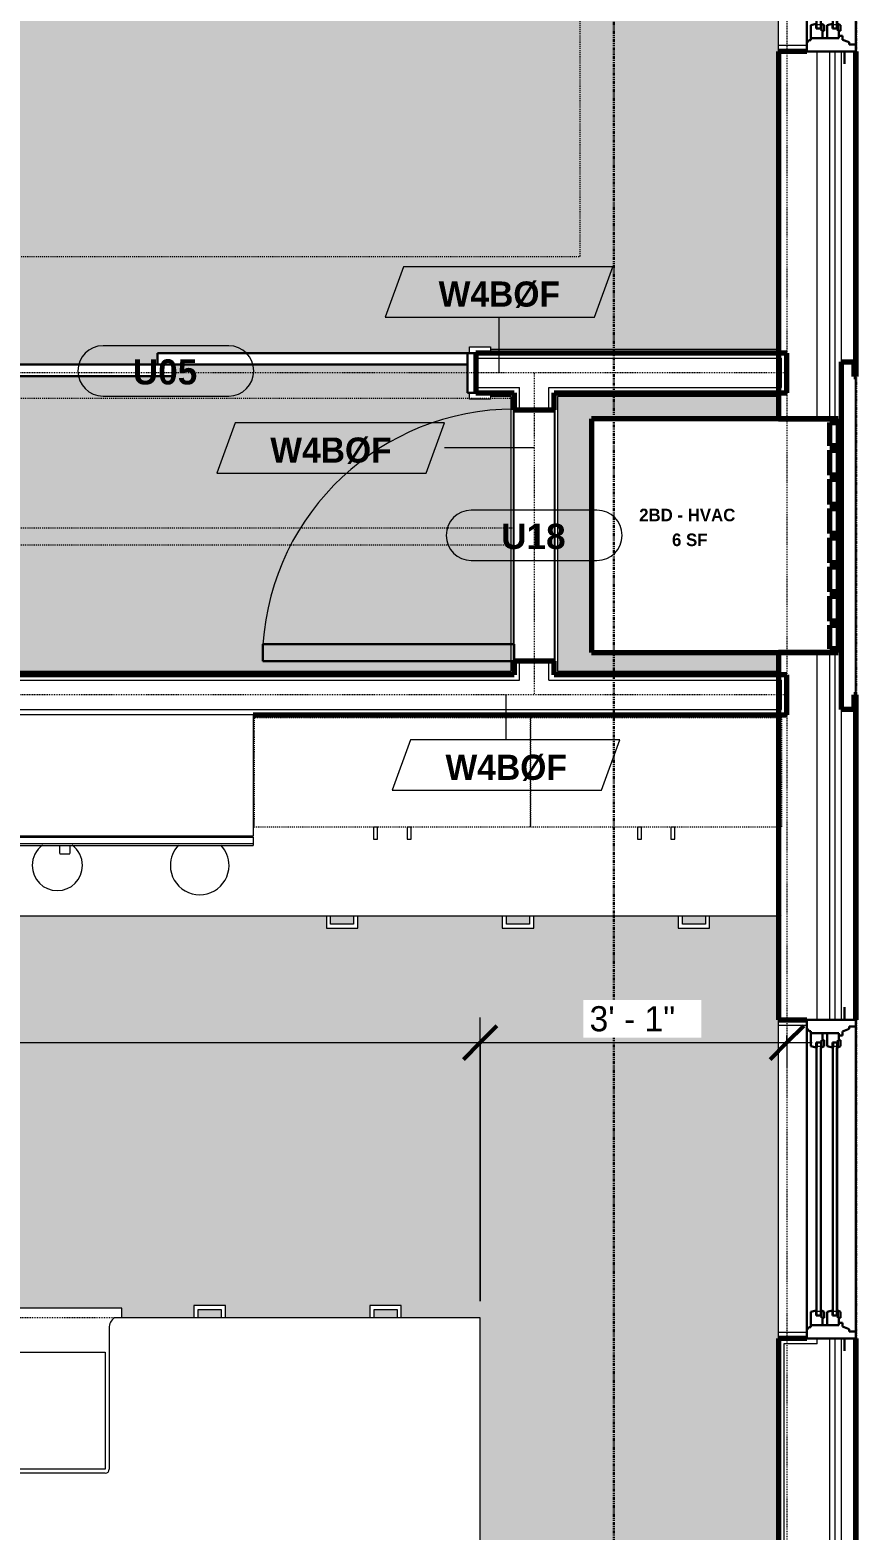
# Model space of a CAD drawing. Header units: inches. Extents: x -2533 to -979, y 116 to 10917.
# Drawn here: x -2166.5 to -2067.9, y 10143.5 to 10322.5 of the extents above; entities that cross this region are included whole.
import ezdxf

# ---------------------------------------------------------------- set-up
doc = ezdxf.new("R2010")
doc.units = ezdxf.units.IN
doc.header["$MEASUREMENT"] = 0
for name, pattern in [('Dash', [0.25, 0.125, -0.125]), ('Dash 3_32_', [0.1875, 0.09375, -0.09375]), ('Double Dash 3_8_', [1, 0.375, -0.125, 0.125, -0.125, 0.125, -0.125])]:
    doc.linetypes.add(name, pattern=pattern)
for name, color, linetype, lineweight in [('0-1', 7, 'Continuous', 5), ('0-2', 250, 'Continuous', 18), ('0-3', 50, 'Double Dash 3_8_', 30), ('A-ANNO-DIMS', 211, 'Continuous', 9), ('A-ANNO-DIMS-32', 211, 'Continuous', 9), ('A-AREA-IDEN', 2, 'Continuous', 9), ('A-DETL-1', 90, 'Dash 3_32_', 18), ('A-DOOR', 31, 'Continuous', 18), ('A-DOOR-3', 31, 'Continuous', 30), ('A-DOOR-4', 31, 'Continuous', 9), ('A-DOOR-FRAM-3', 31, 'Continuous', 30), ('A-DOOR-IDEN', 31, 'Continuous', 9), ('A-GENM-1', 10, 'Continuous', 70), ('A-GLAZ-1', 50, 'Continuous', 30), ('A-GLAZ-2', 7, 'Continuous', 9), ('A-GLAZ-3', 250, 'Continuous', 18), ('A-WALL', 113, 'Continuous', 18), ('A-WALL-1', 10, 'Continuous', 70), ('A-WALL-2', 250, 'Continuous', 18), ('A-WALL-3', 113, 'Continuous', 70), ('A-WALL-4', 113, 'Continuous', 9), ('A-WALL-IDEN', 211, 'Continuous', 9), ('C-PROP-LINE-1', 50, 'Double Dash 3_8_', 30), ('I-FURN', 30, 'Continuous', 9), ('I-FURN-HDLN', 30, 'Dash', 9), ('P-SANR-FIXT', 6, 'Continuous', 9), ('Q-CASE', 31, 'Continuous', 9), ('Q-CASE-1', 31, 'Dash', 9), ('Q-CASE-HDLN', 31, 'Dash', 9), ('Q-SPCQ', 91, 'Continuous', 9)]:
    doc.layers.add(name, color=color, linetype=linetype, lineweight=lineweight)
doc.layers.add('A-AREA-PATT-1', color=7, linetype='Continuous', lineweight=9, transparency=1)
doc.styles.add('Arial_B', font='arialbd.ttf', dxfattribs={"height": 3})
doc.styles.add('Century Gothic', font='ufonts.com_century-gothic.ttf', dxfattribs={"height": 3})
doc.styles.add('Century Gothic_B', font='GOTHICB.TTF', dxfattribs={"height": 3})
doc.styles.add('Century Gothic_B_1', font='GOTHICB.TTF', dxfattribs={"height": 1.5})
doc.dimstyles.new('OD_1__HACK', dxfattribs={"dimscale": 12, "dimtxt": 3.132505, "dimasz": 0.333333, "dimexe": 0.25, "dimexo": 0.166667, "dimgap": 0.041667, "dimtad": 1, "dimdec": 0, "dimzin": 3, "dimdsep": 46, "dimlunit": 4, "dimtxsty": 'Century Gothic', "dimblk1": 'OBLIQUE', "dimblk2": 'OBLIQUE', "dimsah": 1, "dimcen": 0.09, "dimdle": 0.25, "dimazin": 0, "dimtfac": 1, "dimtdec": 4, "dimtix": 1, "dimtmove": 0, "dimatfit": 3, "dimfxl": 1, "dimtvp": 1, "dimtfill": 1, "dimfrac": 2, "dimtolj": 1, "dimtzin": 0, "dimarcsym": 2})

# ---------------------------------------------------------------- blocks, each defined once
blk = doc.blocks.new('Perforated Panel at Magic-Pak - hvac panel - 3rd floor-2657949-2ND _ 3RD FLOOR - 2BD B - ADA TYPE B')
at = {"layer": 'A-GLAZ-3'}
for p, q in [((-19.01, 4.62), (19.01, 4.62)), ((-19.01, 4.56), (-19.01, 4.62)), ((19.01, 4.56), (-19.01, 4.56)), ((19.01, 4.62), (19.01, 4.56))]:
    blk.add_line(p, q, dxfattribs=at)
blk = doc.blocks.new('Window-Double_Hung-Andersen-400_Series-Tilt_Wash - DOUBLE HUNG - REVERSE COTTAGE - 2ND FLOOR-2888709-2ND _ 3RD FLOOR - 2BD B - ADA TYPE B')
at = {"layer": 'A-GLAZ-1'}
for p, q in [((-19.01, 1.25), (19.01, 1.25)), ((-19.01, -4.62), (-19.01, 1.25)), ((-17.67, 0.97), (-18, 1.25)), ((-17.67, 0.97), (-17.67, 0.75)), ((-17.67, 0.75), (-15.86, 0.75)), ((-17.42, -2.56), (-17.42, 0.75)), ((-16.29, -0.5), (-16.29, 0.12)), ((-15.7, 0.12), (-16.29, 0.12)), ((-15.86, 0.75), (-15.7, 0.12)), ((15.86, 0.75), (15.7, 0.12)), ((15.7, 0.12), (16.29, 0.12)), ((17.67, 0.75), (15.86, 0.75)), ((16.29, -0.5), (16.29, 0.12)), ((17.42, -2.56), (17.42, 0.75)), ((17.67, 0.97), (18, 1.25)), ((17.67, 0.97), (17.67, 0.75)), ((19.01, 1.25), (19.01, -4.62)), ((-17.42, -0.62), (-16.57, -0.62)), ((-17.42, -1.19), (-15.86, -1.19)), ((-16.57, -0.5), (-16.57, -0.84)), ((-15.7, -0.5), (-16.57, -0.5)), ((-15.86, -0.84), (-16.57, -0.84)), ((-15.86, -0.84), (-15.7, -0.5)), ((-15.86, -1.19), (-15.7, -1.81)), ((15.86, -0.84), (15.7, -0.5)), ((15.7, -0.5), (16.57, -0.5)), ((15.86, -1.19), (15.7, -1.81)), ((15.86, -0.84), (16.57, -0.84)), ((17.42, -1.19), (15.86, -1.19)), ((16.57, -0.5), (16.57, -0.84)), ((17.42, -0.62), (16.57, -0.62)), ((-19.01, -3.25), (-20.51, -3.25)), ((-17.92, -3.81), (-17.61, -3)), ((-17.61, -3), (-17.14, -3)), ((-17.42, -2.56), (-16.57, -2.56)), ((-17.14, -3), (-17.14, -2.56)), ((-16.57, -2.44), (-16.57, -2.78)), ((-15.7, -2.44), (-16.57, -2.44)), ((-15.86, -2.78), (-16.57, -2.78)), ((-16.29, -2.44), (-16.29, -1.81)), ((-15.7, -1.81), (-16.29, -1.81)), ((-15.86, -2.78), (-15.7, -2.44)), ((15.7, -1.81), (16.29, -1.81)), ((15.86, -2.78), (15.7, -2.44)), ((15.7, -2.44), (16.57, -2.44)), ((15.86, -2.78), (16.57, -2.78)), ((16.29, -2.44), (16.29, -1.81)), ((16.57, -2.44), (16.57, -2.78)), ((17.42, -2.56), (16.57, -2.56)), ((17.14, -3), (17.14, -2.56)), ((17.61, -3), (17.14, -3)), ((17.92, -3.81), (17.61, -3)), ((19.01, -3.25), (20.51, -3.25)), ((19.01, -4.62), (-19.01, -4.62)), ((-18.2, -3.81), (-17.92, -3.81)), ((-18.2, -4.62), (-18.2, -3.81)), ((18.2, -3.81), (17.92, -3.81)), ((18.2, -4.62), (18.2, -3.81))]:
    blk.add_line(p, q, dxfattribs=at)
at = {"layer": 'A-GLAZ-2'}
for p, q in [((-18.95, 4.62), (18.95, 4.62)), ((-18.95, 1.25), (-18.95, 4.62)), ((-18.32, 1.25), (-18.32, 4.62)), ((18.32, 1.25), (18.32, 4.62)), ((18.95, 4.62), (18.95, 1.25)), ((18.95, 1.25), (-18.95, 1.25)), ((-15.7, 0.12), (15.7, 0.12)), ((-16.29, 0), (-15.7, 0)), ((-16.29, -0.38), (-15.7, -0.38)), ((-15.82, -0.38), (-15.82, 0)), ((-15.7, 0), (15.7, 0)), ((-15.7, -0.38), (15.7, -0.38)), ((-15.7, -0.5), (15.7, -0.5)), ((16.29, 0), (15.7, 0)), ((16.29, -0.38), (15.7, -0.38)), ((15.82, -0.38), (15.82, 0)), ((-16.29, -1.94), (-15.7, -1.94)), ((-16.29, -2.31), (-15.7, -2.31)), ((-15.82, -2.31), (-15.82, -1.94)), ((-15.7, -1.81), (15.7, -1.81)), ((-15.7, -1.94), (15.7, -1.94)), ((-15.7, -2.31), (15.7, -2.31)), ((-15.7, -2.44), (15.7, -2.44)), ((16.29, -1.94), (15.7, -1.94)), ((16.29, -2.31), (15.7, -2.31)), ((15.82, -2.31), (15.82, -1.94))]:
    blk.add_line(p, q, dxfattribs=at)
at = {"layer": 'A-GLAZ-3'}
for p, q in [((-19.01, 4.12), (-18.95, 4.12)), ((18.95, 4.12), (19.01, 4.12)), ((-18.95, 2.62), (-19.01, 2.62)), ((19.01, 2.62), (18.95, 2.62))]:
    blk.add_line(p, q, dxfattribs=at)
blk = doc.blocks.new('V-Series_EWC4_SPVU_RFA_2015 - 2ND AND 3RD FLOOR-2226480-2ND _ 3RD FLOOR - 2BD B - ADA TYPE B')
at = {"layer": 'A-GENM-1'}
for p, q in [((-2070.05, 10276.13), (-2099.49, 10276.13)), ((-2099.49, 10276.13), (-2099.49, 10248.25)), ((-2070.05, 10275.69), (-2070.05, 10276.13)), ((-2071.05, 10272.89), (-2071.05, 10275.69)), ((-2071.05, 10275.69), (-2070.05, 10275.69)), ((-2070.05, 10272.89), (-2071.05, 10272.89)), ((-2071.05, 10269.41), (-2071.05, 10272.39)), ((-2071.05, 10272.39), (-2070.05, 10272.39)), ((-2070.05, 10272.39), (-2070.05, 10272.89)), ((-2070.05, 10269.41), (-2071.05, 10269.41)), ((-2071.05, 10265.92), (-2071.05, 10268.91)), ((-2071.05, 10268.91), (-2070.05, 10268.91)), ((-2070.05, 10268.91), (-2070.05, 10269.41)), ((-2070.05, 10265.92), (-2071.05, 10265.92)), ((-2071.05, 10262.44), (-2071.05, 10265.42)), ((-2071.05, 10265.42), (-2070.05, 10265.42)), ((-2070.05, 10265.42), (-2070.05, 10265.92)), ((-2070.05, 10262.44), (-2071.05, 10262.44)), ((-2071.05, 10258.96), (-2071.05, 10261.94)), ((-2071.05, 10261.94), (-2070.05, 10261.94)), ((-2070.05, 10261.94), (-2070.05, 10262.44)), ((-2070.05, 10258.96), (-2071.05, 10258.96)), ((-2071.05, 10255.47), (-2071.05, 10258.46)), ((-2071.05, 10258.46), (-2070.05, 10258.46)), ((-2070.05, 10258.46), (-2070.05, 10258.96)), ((-2070.05, 10255.47), (-2071.05, 10255.47)), ((-2071.05, 10251.99), (-2071.05, 10254.97)), ((-2071.05, 10254.97), (-2070.05, 10254.97)), ((-2070.05, 10254.97), (-2070.05, 10255.47)), ((-2070.05, 10251.99), (-2071.05, 10251.99)), ((-2071.05, 10248.69), (-2071.05, 10251.49)), ((-2071.05, 10251.49), (-2070.05, 10251.49)), ((-2070.05, 10251.49), (-2070.05, 10251.99)), ((-2099.49, 10248.25), (-2070.05, 10248.25)), ((-2070.05, 10248.69), (-2071.05, 10248.69)), ((-2070.05, 10248.25), (-2070.05, 10248.69))]:
    blk.add_line(p, q, dxfattribs=at)
blk = doc.blocks.new('Family - ___-2835860-2ND _ 3RD FLOOR - 2BD B - ADA TYPE B')
at = {"layer": 'C-PROP-LINE-1'}
blk.add_line((-2067.92, 9980.19), (-2067.92, 10418.86), dxfattribs=at)
blk = doc.blocks.new('Family - ___-2835903-2ND _ 3RD FLOOR - 2BD B - ADA TYPE B')
at = {"layer": 'C-PROP-LINE-1'}
blk.add_line((-2096.82, 10009.09), (-2096.82, 10418.86), dxfattribs=at)
blk = doc.blocks.new('Family - ___-2835932-2ND _ 3RD FLOOR - 2BD B - ADA TYPE B')
at = {"layer": 'C-PROP-LINE-1'}
blk.add_line((-2067.92, 9980.19), (-2067.92, 10418.86), dxfattribs=at)
blk = doc.blocks.new('CTR - 1st Phase - Shell_rvt-1-2ND _ 3RD FLOOR - 2BD B - ADA TYPE B')
at = {"layer": 'A-WALL-1'}
for p, q in [((-2077.17, 10319.98), (-2077.17, 10276.13)), ((-2073.8, 10319.98), (-2077.17, 10319.98)), ((-2067.92, 10281.2), (-2067.92, 10319.98)), ((-2069.67, 10241.43), (-2069.67, 10282.95)), ((-2069.67, 10282.95), (-2068.17, 10282.95)), ((-2068.17, 10282.95), (-2068.17, 10281.2)), ((-2068.17, 10281.2), (-2067.99, 10281.2)), ((-2077.17, 10276.13), (-2070.05, 10276.13)), ((-2070.05, 10276.13), (-2070.05, 10248.25)), ((-2070.05, 10248.25), (-2077.17, 10248.25)), ((-2077.17, 10248.25), (-2077.17, 10204.4)), ((-2067.99, 10243.18), (-2068.17, 10243.18)), ((-2068.17, 10243.18), (-2068.17, 10241.43)), ((-2067.92, 10204.4), (-2067.92, 10243.18)), ((-2068.17, 10241.43), (-2069.67, 10241.43)), ((-2077.17, 10204.4), (-2073.8, 10204.4)), ((-2077.17, 10166.38), (-2077.17, 10089.2)), ((-2073.8, 10166.38), (-2077.17, 10166.38)), ((-2067.92, 10089.2), (-2067.92, 10166.38))]:
    blk.add_line(p, q, dxfattribs=at)
at = {"layer": 'A-WALL-2'}
for p, q in [((-2077.17, 10319.98), (-2077.17, 10320.04)), ((-2072.55, 10276.13), (-2072.55, 10319.98)), ((-2071.05, 10276.13), (-2071.05, 10319.98)), ((-2070.42, 10276.13), (-2070.42, 10319.98)), ((-2069.67, 10282.95), (-2069.67, 10319.98)), ((-2068.17, 10282.95), (-2068.17, 10319.98)), ((-2072.55, 10204.4), (-2072.55, 10248.25)), ((-2071.05, 10204.4), (-2071.05, 10248.25)), ((-2070.42, 10204.4), (-2070.42, 10248.25)), ((-2069.67, 10204.4), (-2069.67, 10241.43)), ((-2068.17, 10204.4), (-2068.17, 10241.43)), ((-2077.17, 10204.34), (-2077.17, 10204.4)), ((-2077.17, 10166.38), (-2077.17, 10166.44)), ((-2076.55, 10165.75), (-2076.55, 10089.83)), ((-2072.55, 10165.75), (-2076.55, 10165.75)), ((-2072.55, 10165.75), (-2072.55, 10166.38)), ((-2071.05, 10089.2), (-2071.05, 10166.38)), ((-2070.42, 10089.2), (-2070.42, 10166.38)), ((-2069.67, 10089.2), (-2069.67, 10166.38)), ((-2068.17, 10089.2), (-2068.17, 10166.38))]:
    blk.add_line(p, q, dxfattribs=at)
at = {"layer": '0-2'}
for name, p, rotation in [('Window-Double_Hung-Andersen-400_Series-Tilt_Wash - DOUBLE HUNG - REVERSE COTTAGE - 2ND FLOOR-2888709-2ND _ 3RD FLOOR - 2BD B - ADA TYPE B', (-2072.55, 10338.99), 89.99999999999991), ('Perforated Panel at Magic-Pak - hvac panel - 3rd floor-2657949-2ND _ 3RD FLOOR - 2BD B - ADA TYPE B', (-2072.55, 10262.19), 269.9999999999999), ('Window-Double_Hung-Andersen-400_Series-Tilt_Wash - DOUBLE HUNG - REVERSE COTTAGE - 2ND FLOOR-2888709-2ND _ 3RD FLOOR - 2BD B - ADA TYPE B', (-2072.55, 10185.39), 89.99999999999991)]:
    blk.add_blockref(name, p, dxfattribs=dict(at, rotation=rotation))
blk.add_blockref('V-Series_EWC4_SPVU_RFA_2015 - 2ND AND 3RD FLOOR-2226480-2ND _ 3RD FLOOR - 2BD B - ADA TYPE B', (0, 0), dxfattribs=at)
at = {"layer": '0-3'}
for name in ['Family - ___-2835860-2ND _ 3RD FLOOR - 2BD B - ADA TYPE B', 'Family - ___-2835903-2ND _ 3RD FLOOR - 2BD B - ADA TYPE B', 'Family - ___-2835932-2ND _ 3RD FLOOR - 2BD B - ADA TYPE B']:
    blk.add_blockref(name, (0, 0), dxfattribs=at)
blk = doc.blocks.new('Basic Wall _ INT - W4BØF - _5_8 GYP - 2X4 WOOD_BATT_ - 5_8 GYP_ - ___-2694671-2ND _ 3RD FLOOR - 2BD B - ADA TYPE B')
at = {"layer": 'A-WALL'}
for p, q in [((-2108.72, 10245.7), (-2261.29, 10245.7)), ((-2109.14, 10245.99), (-2260.87, 10245.99)), ((-2077.17, 10245.7), (-2103.97, 10245.7)), ((-2077.17, 10245.99), (-2103.56, 10245.99))]:
    blk.add_line(p, q, dxfattribs=at)
blk = doc.blocks.new('Basic Wall _ INT - W4BØF - _5_8 GYP - 2X4 WOOD_BATT_ - 5_8 GYP_ - ___-2694673-2ND _ 3RD FLOOR - 2BD B - ADA TYPE B')
at = {"layer": 'A-WALL'}
for p, q in [((-2077.17, 10284.39), (-2111.57, 10284.39)), ((-2077.17, 10284.1), (-2111.57, 10284.1))]:
    blk.add_line(p, q, dxfattribs=at)
blk = doc.blocks.new('Basic Wall _ INT - W4BØF - _5_8 GYP - 2X4 WOOD_BATT_ - 5_8 GYP_ - ___-2694674-2ND _ 3RD FLOOR - 2BD B - ADA TYPE B')
at = {"layer": 'A-WALL'}
for p, q in [((-2111.57, 10279.1), (-2108.72, 10279.1)), ((-2109.14, 10278.81), (-2111.57, 10278.81)), ((-2103.97, 10279.1), (-2077.17, 10279.1)), ((-2077.17, 10278.81), (-2103.56, 10278.81))]:
    blk.add_line(p, q, dxfattribs=at)
blk = doc.blocks.new('Basic Wall _ INT - W4BØF - _5_8 GYP - 2X4 WOOD_BATT_ - 5_8 GYP_ - ___-2694675-2ND _ 3RD FLOOR - 2BD B - ADA TYPE B')
at = {"layer": 'A-WALL'}
for p, q in [((-2109.14, 10278.81), (-2109.14, 10245.99)), ((-2108.85, 10279.22), (-2108.85, 10245.57))]:
    blk.add_line(p, q, dxfattribs=at)
blk = doc.blocks.new('Basic Wall _ INT - W4BØF - _5_8 GYP - 2X4 WOOD_BATT_ - 5_8 GYP_ - ___-2694676-2ND _ 3RD FLOOR - 2BD B - ADA TYPE B')
at = {"layer": 'A-WALL'}
for p, q in [((-2103.85, 10245.57), (-2103.85, 10279.22)), ((-2103.56, 10278.81), (-2103.56, 10245.99))]:
    blk.add_line(p, q, dxfattribs=at)
blk = doc.blocks.new('SWING - SINGLE - FLUSH - 30_ x 70_ - MAGIC PAK DOOR - ACOUSTICAL SEAL - IN CLOSET-3199408-2ND _ 3RD FLOOR - 2BD B - ADA TYPE B')
at = {"layer": 'A-DOOR-3'}
for p, q in [((13, -2.375), (13, -32.375)), ((15, -2.375), (13, -2.375)), ((15, -2.375), (15, -32.375)), ((15, -32.375), (13, -32.375))]:
    blk.add_line(p, q, dxfattribs=at)
at = {"layer": 'A-DOOR-4'}
blk.add_arc((15, -2.375), 30.067, 180, 266.18593, dxfattribs=at)
blk = doc.blocks.new('SLIDING - FLUSH - 6-0 x 6-8-3203588-2ND _ 3RD FLOOR - 2BD B - ADA TYPE B')
at = {"layer": 'A-DOOR-3'}
for p, q in [((-1, -0.875), (-1, 0.5)), ((-1, 0.5), (36, 0.5)), ((36, 0.5), (36, -0.875)), ((-36, -2.25), (-36, -0.875)), ((-36, -0.875), (1, -0.875)), ((36, -0.875), (-1, -0.875)), ((1, -0.875), (1, -2.25)), ((1, -2.25), (-36, -2.25))]:
    blk.add_line(p, q, dxfattribs=at)
at = {"layer": 'A-DOOR-4'}
for p, q in [((-38.75, 3.25), (-36.25, 3.25)), ((-38.75, 2.5), (-38.75, 3.25)), ((-36.25, 2.5), (-38.75, 2.5)), ((-36.25, 3.25), (-36.25, 2.5)), ((36.25, 3.25), (38.75, 3.25)), ((36.25, 2.5), (36.25, 3.25)), ((38.75, 2.5), (36.25, 2.5)), ((38.75, 3.25), (38.75, 2.5)), ((-38.75, -2.25), (-36.25, -2.25)), ((-38.75, -3), (-38.75, -2.25)), ((-36.25, -3), (-38.75, -3)), ((-36.25, -2.25), (-36.25, -3)), ((36.25, -2.25), (38.75, -2.25)), ((36.25, -3), (36.25, -2.25)), ((38.75, -3), (36.25, -3)), ((38.75, -2.25), (38.75, -3))]:
    blk.add_line(p, q, dxfattribs=at)
at = {"layer": 'A-DOOR-FRAM-3'}
for p, q in [((-37, -2.25), (-37, 2.5)), ((-37, 2.5), (-36, 2.5)), ((-36, 2.5), (-36, -2.25)), ((36, 2.5), (37, 2.5)), ((36, -2.25), (36, 2.5)), ((37, 2.5), (37, -2.25)), ((-36, -2.25), (-37, -2.25)), ((37, -2.25), (36, -2.25))]:
    blk.add_line(p, q, dxfattribs=at)
blk = doc.blocks.new('OD_CW_Closet - OD_CW_Closet-3210590-2ND _ 3RD FLOOR - 2BD B - ADA TYPE B')
at = {"layer": 'Q-CASE-HDLN'}
for p, q in [((153.3, 24), (0.74, 24)), ((0.74, 24), (0.74, -9)), ((153.3, -9), (153.3, 24)), ((0.74, 8.5), (153.3, 8.5)), ((0.74, 6.5), (153.3, 6.5)), ((0.74, -9), (153.3, -9))]:
    blk.add_line(p, q, dxfattribs=at)
blk = doc.blocks.new('Range - 24_ x 30_-2806124-2ND _ 3RD FLOOR - 2BD B - ADA TYPE B')
at = {"layer": 'Q-SPCQ'}
blk.add_line((0, -22), (0.12, -22), dxfattribs=at)
for centre, radius, start, end in [((6.5, -6), 3.5, 360, 180), ((23.5, -6), 3, 0, 180), ((6.5, -6), 3.5, 180, 223.5648), ((6.5, -6), 3.5, 316.4706, 0), ((23.5, -6), 3, 180, 233.8773), ((23.5, -6), 3, 306.1227, 0), ((6.5, -6), 3.5, 261.0228, 278.9772)]:
    blk.add_arc(centre, radius, start, end, dxfattribs=at)
blk = doc.blocks.new('Bed-Standard - King 78_ x 80_-1242963-2ND _ 3RD FLOOR - 2BD B - ADA TYPE B')
at = {"layer": 'I-FURN'}
for p, q in [((49.69, 38.2), (-28.31, 38.2)), ((-28.31, 38.2), (-28.31, -41.8)), ((49.69, -41.8), (49.69, 38.2)), ((-25.31, 36.2), (-25.31, 24.2)), ((-25.31, 36.2), (46.69, 36.2)), ((46.69, 36.2), (46.69, 24.2)), ((49.69, 24.2), (-28.31, 17.63)), ((-25.31, 24.2), (46.69, 24.2)), ((-28.31, -41.8), (49.69, -41.8))]:
    blk.add_line(p, q, dxfattribs=at)
at = {"layer": 'I-FURN-HDLN'}
for p, q in [((-64.31, 38.2), (-64.31, -77.8)), ((73.69, -77.8), (73.69, 38.2)), ((-64.31, -77.8), (73.69, -77.8))]:
    blk.add_line(p, q, dxfattribs=at)
blk = doc.blocks.new('Base Cabinet 4 Drawer 254 - Base Cabinet 4 Drawer 254 21_-2556168-2ND _ 3RD FLOOR - 2BD B - ADA TYPE B')
at = {"layer": 'Q-CASE'}
for p, q in [((-1.14, -24), (-1.14, -25.5)), ((-0.64, -25), (-0.64, -24)), ((2.11, -25), (-0.64, -25)), ((2.11, -24), (2.11, -25)), ((2.61, -25.5), (2.61, -24)), ((-1.14, -25.5), (2.61, -25.5))]:
    blk.add_line(p, q, dxfattribs=at)
blk = doc.blocks.new('Base Cabinet 3 Drawer 230 - Base Cabinet 3 Drawer 230 21_-2554957-2ND _ 3RD FLOOR - 2BD B - ADA TYPE B')
at = {"layer": 'Q-CASE'}
for p, q in [((-1.14, -24), (-1.14, -25.5)), ((-0.64, -25), (-0.64, -24)), ((2.11, -25), (-0.64, -25)), ((2.11, -24), (2.11, -25)), ((2.61, -25.5), (2.61, -24)), ((-1.14, -25.5), (2.61, -25.5))]:
    blk.add_line(p, q, dxfattribs=at)
blk = doc.blocks.new('300 Series Wall Hung Cabinet_302 - 30_ X 36_-2572944-2ND _ 3RD FLOOR - 2BD B - ADA TYPE B')
at = {"layer": 'Q-CASE'}
for p, q in [((-2.25, -13.19), (-1.76, -13.19)), ((-2.25, -13.19), (-2.25, -14.69)), ((-1.76, -14.69), (-1.76, -13.19)), ((1.75, -13.19), (2.24, -13.19)), ((1.75, -13.19), (1.75, -14.69)), ((2.24, -14.69), (2.24, -13.19)), ((-2.25, -14.69), (-1.76, -14.69)), ((1.75, -14.69), (2.24, -14.69))]:
    blk.add_line(p, q, dxfattribs=at)
at = {"layer": 'Q-CASE-1'}
for p, q in [((15, -0.19), (-15, -0.19)), ((-15, -0.19), (-15, -13.19)), ((15, -13.19), (15, -0.19)), ((-15, -13.19), (15, -13.19))]:
    blk.add_line(p, q, dxfattribs=at)
blk = doc.blocks.new('30quot_MicrowaveVent_11166 - 70cm miele oven-2804781-2ND _ 3RD FLOOR - 2BD B - ADA TYPE B')
at = {"layer": 'Q-CASE'}
for p, q in [((8.88, 16.6), (7.69, 16.6)), ((7.69, 15.63), (7.69, 16.55)), ((8.88, 16.55), (8.88, 15.63)), ((15.68, 15.6), (-14.2, 15.6)), ((-14.2, 15.39), (-14.2, 15.6)), ((-14.2, 14.61), (-14.2, 15.39)), ((15.68, 15.39), (-14.2, 15.39)), ((15.68, 14.61), (-14.2, 14.61)), ((-14.2, 0), (-14.2, 14.49)), ((-14.2, 14.49), (15.68, 14.49)), ((15.68, 15.6), (15.68, 15.39)), ((15.68, 15.39), (15.68, 14.61)), ((15.68, 14.49), (15.68, 0)), ((-14.2, 0), (15.68, 0))]:
    blk.add_line(p, q, dxfattribs=at)
blk = doc.blocks.new('Stainless Steel Farmhous Kitchen Sink - Stainless Steel Farmhous Kitchen Sink-2443921-2ND _ 3RD FLOOR - 2BD B - ADA TYPE B')
at = {"layer": 'P-SANR-FIXT'}
for p, q in [((-31, -16.96), (-31, -3)), ((-31, -3), (-17.09, -3)), ((-15.65, -3), (-2, -3)), ((-2, -3), (-2, -16.96)), ((-2, -16.96), (-31, -16.96)), ((-33, -21.04), (-33, -22.2)), ((0, -22.2), (0, -21.04)), ((-33, -22.2), (0, -22.2))]:
    blk.add_line(p, q, dxfattribs=at)
blk = doc.blocks.new('300 Series Wall Hung Cabinet_302 - 33_ X 36_-2610350-2ND _ 3RD FLOOR - 2BD B - ADA TYPE B')
at = {"layer": 'Q-CASE'}
for p, q in [((-2.25, -13.19), (-1.76, -13.19)), ((-2.25, -13.19), (-2.25, -14.69)), ((-1.76, -14.69), (-1.76, -13.19)), ((1.75, -13.19), (2.24, -13.19)), ((1.75, -13.19), (1.75, -14.69)), ((2.24, -14.69), (2.24, -13.19)), ((-2.25, -14.69), (-1.76, -14.69)), ((1.75, -14.69), (2.24, -14.69))]:
    blk.add_line(p, q, dxfattribs=at)
at = {"layer": 'Q-CASE-1'}
for p, q in [((16.5, -0.19), (-16.5, -0.19)), ((-16.5, -0.19), (-16.5, -13.19)), ((16.5, -13.19), (16.5, -0.19)), ((-16.5, -13.19), (16.5, -13.19))]:
    blk.add_line(p, q, dxfattribs=at)
blk = doc.blocks.new('DIMBLOCK6-2ND _ 3RD FLOOR - 2BD B - ADA TYPE B')
at = {"layer": 'A-ANNO-DIMS-32'}
for p, q in [((-2250.33, 10170.82), (-2250.33, 10204.68)), ((-2112.8, 10170.82), (-2112.8, 10204.68)), ((-2250.33, 10201.68), (-2112.8, 10201.68)), ((-2250.33, 10201.68), (-2250.33, 10170.82)), ((-2112.8, 10201.68), (-2112.8, 10170.82))]:
    blk.add_line(p, q, dxfattribs=at)
at = {"layer": 'A-ANNO-DIMS-32', "lineweight": 50}
for p, q in [((-2250.33, 10201.68), (-2248.33, 10203.68)), ((-2112.8, 10201.68), (-2110.8, 10203.68)), ((-2250.33, 10201.68), (-2252.33, 10199.68)), ((-2112.8, 10201.68), (-2114.8, 10199.68))]:
    blk.add_line(p, q, dxfattribs=at)
at = {"layer": 'A-ANNO-DIMS-32', "color": 0, "insert": (-2187.98, 10206.03), "char_height": 3, "width": 15.394, "attachment_point": 1, "line_spacing_factor": 0.984502, "style": 'Century Gothic', "bg_fill": 3, "box_fill_scale": 1.25, "bg_fill_color": 256, "bg_fill_true_color": 13158600, "bg_fill_transparency": 0}
blk.add_mtext('11\' - 6"', dxfattribs=at)
blk = doc.blocks.new('_Oblique')
at = {"color": 0, "linetype": 'ByBlock', "lineweight": -2}
blk.add_line((-0.5, -0.5), (0.5, 0.5), dxfattribs=at)
blk = doc.blocks.new('DIMBLOCK7-2ND _ 3RD FLOOR - 2BD B - ADA TYPE B')
at = {"layer": 'A-ANNO-DIMS-32'}
for p, q in [((-2112.8, 10170.82), (-2112.8, 10204.68)), ((-2112.8, 10201.68), (-2073.17, 10201.68)), ((-2112.8, 10201.68), (-2112.8, 10170.82)), ((-2076.17, 10202.51), (-2076.17, 10198.68)), ((-2076.17, 10201.68), (-2076.17, 10202.51))]:
    blk.add_line(p, q, dxfattribs=at)
at = {"layer": 'A-ANNO-DIMS-32', "lineweight": 50}
for p, q in [((-2112.8, 10201.68), (-2110.8, 10203.68)), ((-2076.17, 10201.68), (-2074.17, 10203.68)), ((-2112.8, 10201.68), (-2114.8, 10199.68)), ((-2076.17, 10201.68), (-2078.17, 10199.68))]:
    blk.add_line(p, q, dxfattribs=at)
at = {"layer": 'A-ANNO-DIMS-32', "color": 0, "insert": (-2099.73, 10206.03), "char_height": 3, "width": 12.5897, "attachment_point": 1, "line_spacing_factor": 0.984502, "style": 'Century Gothic', "bg_fill": 3, "box_fill_scale": 1.25, "bg_fill_color": 256, "bg_fill_true_color": 13158600, "bg_fill_transparency": 0}
blk.add_mtext('3\' - 1"', dxfattribs=at)
blk = doc.blocks.new('Door Tag - Type Mark-2601225-2ND _ 3RD FLOOR - 2BD B - ADA TYPE B')
at = {"layer": 'A-DOOR-IDEN'}
for p, q in [((0.234375, 0.09375), (-0.234375, 0.09375)), ((-0.234375, -0.09375), (0.234375, -0.09375))]:
    blk.add_line(p, q, dxfattribs=at)
for centre, start, end in [((-0.234375, 0), 90, 270), ((0.234375, 0), 270, 90)]:
    blk.add_arc(centre, 0.09375, start, end, dxfattribs=at)
blk = doc.blocks.new('Wall Tag - ONE-2663183-2ND _ 3RD FLOOR - 2BD B - ADA TYPE B')
at = {"layer": 'A-WALL-IDEN'}
for p, q in [((-0.3561, 0.0937), (-0.4244, -0.0937)), ((0.4244, 0.0937), (-0.3561, 0.0937)), ((0.3561, -0.0937), (0.4244, 0.0937)), ((-0.4244, -0.0937), (0.3561, -0.0937))]:
    blk.add_line(p, q, dxfattribs=at)

msp = doc.modelspace()

# ---------------------------------------------------------------- hatches: boundary and pattern name
at = {"layer": 'A-AREA-PATT-1'}
h = msp.add_hatch(color=256, dxfattribs=at)
h.paths.add_polyline_path([(-2255.32, 10281.6), (-2226.32, 10281.6), (-2226.32, 10282.6), (-2255.32, 10282.6)], flags=0)
h.paths.add_polyline_path([(-2149.32, 10281.6), (-2114.32, 10281.6), (-2114.32, 10282.6), (-2149.32, 10282.6)], flags=0)
h.paths.add_polyline_path([(-2151.32, 10282.6), (-2151.32, 10283.97), (-2114.07, 10283.97), (-2114.07, 10284.72), (-2111.57, 10284.72), (-2111.57, 10284.39), (-2077.17, 10284.39), (-2077.17, 10411.54), (-2267.08, 10411.54), (-2267.08, 10384.74), (-2266.5, 10384.74), (-2266.5, 10381.74), (-2269.87, 10381.74), (-2269.87, 10347.74), (-2266.5, 10347.74), (-2266.5, 10344.74), (-2267.08, 10344.74), (-2267.08, 10339.45), (-2308.88, 10339.45), (-2334.13, 10314.2), (-2332.95, 10313.03), (-2332.54, 10313.44), (-2330.42, 10311.32), (-2332.8, 10308.94), (-2308.76, 10284.89), (-2306.38, 10287.28), (-2304.25, 10285.16), (-2304.67, 10284.74), (-2304.31, 10284.39), (-2258.07, 10284.39), (-2258.07, 10284.72), (-2255.57, 10284.72), (-2255.57, 10283.97), (-2224.32, 10283.97), (-2224.32, 10282.6), (-2195.32, 10282.6), (-2195.32, 10283.97), (-2195.07, 10283.97), (-2195.07, 10284.72), (-2192.57, 10284.72), (-2192.57, 10284.39), (-2189.07, 10284.39), (-2189.07, 10284.72), (-2186.57, 10284.72), (-2186.57, 10283.97), (-2186.32, 10283.97), (-2186.32, 10282.6), (-2160.6, 10282.6)], flags=0)
h.paths.add_polyline_path([(-2202.86, 10331.52), (-2202.86, 10411.52), (-2124.86, 10411.52), (-2124.86, 10331.52), (-2160.6, 10331.52)], flags=0)
h.paths.add_polyline_path([(-2103.86, 10393.02), (-2121.86, 10393.02), (-2121.86, 10411.02), (-2103.86, 10411.02), (-2103.86, 10404.12)], flags=0)
h.paths.add_polyline_path([(-2222.64, 10393.02), (-2223.79, 10393.02), (-2223.79, 10411.02), (-2205.79, 10411.02), (-2205.79, 10393.02)], flags=0)
for points in [[(-2260.87, 10245.99), (-2109.14, 10245.99), (-2109.14, 10278.81), (-2111.57, 10278.81), (-2111.57, 10278.47), (-2114.07, 10278.47), (-2114.07, 10279.22), (-2114.32, 10279.22), (-2114.32, 10281.6), (-2149.32, 10281.6), (-2149.32, 10281.22), (-2186.32, 10281.22), (-2186.32, 10279.22), (-2186.57, 10279.22), (-2186.57, 10278.47), (-2189.07, 10278.47), (-2189.07, 10278.81), (-2192.57, 10278.81), (-2192.57, 10278.47), (-2195.07, 10278.47), (-2195.07, 10279.22), (-2195.32, 10279.22), (-2195.32, 10281.22), (-2226.32, 10281.22), (-2226.32, 10281.6), (-2255.32, 10281.6), (-2255.32, 10279.22), (-2255.57, 10279.22), (-2255.57, 10278.47), (-2258.07, 10278.47), (-2258.07, 10278.81), (-2260.87, 10278.81), (-2260.87, 10253.07)], [(-2103.56, 10245.99), (-2077.17, 10245.99), (-2077.17, 10248.25), (-2099.49, 10248.25), (-2099.49, 10276.13), (-2077.17, 10276.13), (-2077.17, 10278.81), (-2103.56, 10278.81), (-2103.56, 10247.15)]]:
    msp.add_hatch(color=256, dxfattribs=at).paths.add_polyline_path(points, flags=0)
h = msp.add_hatch(color=256, dxfattribs=at)
h.paths.add_polyline_path([(-2294.7, 10127.45), (-2250.33, 10127.45), (-2250.33, 10168.82), (-2233.58, 10168.82), (-2233.58, 10170.32), (-2229.83, 10170.32), (-2229.83, 10168.82), (-2213.21, 10168.82), (-2213.2, 10171.55), (-2213.15, 10171.64), (-2213.06, 10171.69), (-2213.01, 10171.7), (-2212.12, 10171.7), (-2212.12, 10171.95), (-2208.39, 10171.95), (-2208.39, 10172.2), (-2206.42, 10172.2), (-2206.42, 10171.95), (-2197.06, 10171.95), (-2197.06, 10172.2), (-2196.47, 10172.2), (-2196.47, 10171.95), (-2195.88, 10171.95), (-2195.88, 10172.2), (-2195.29, 10172.2), (-2195.29, 10171.95), (-2194.7, 10171.95), (-2194.7, 10172.2), (-2194.11, 10172.2), (-2194.11, 10171.95), (-2193.52, 10171.95), (-2193.52, 10172.2), (-2192.93, 10172.2), (-2192.93, 10171.95), (-2190.3, 10171.95), (-2190.3, 10171.7), (-2189.35, 10171.68), (-2189.31, 10171.67), (-2189.27, 10171.64), (-2189.22, 10171.55), (-2189.21, 10171.5), (-2189.21, 10168.82), (-2188.58, 10168.82), (-2188.58, 10169.98), (-2155.58, 10169.98), (-2155.58, 10168.82), (-2146.96, 10168.82), (-2146.96, 10170.32), (-2143.21, 10170.32), (-2143.21, 10168.82), (-2125.96, 10168.82), (-2125.96, 10170.32), (-2122.21, 10170.32), (-2122.21, 10168.82), (-2112.8, 10168.82), (-2112.8, 10127.45), (-2077.17, 10127.45), (-2077.17, 10216.82), (-2085.4, 10216.82), (-2085.4, 10215.32), (-2089.15, 10215.32), (-2089.15, 10216.82), (-2106.4, 10216.82), (-2106.4, 10215.32), (-2110.15, 10215.32), (-2110.15, 10216.82), (-2127.4, 10216.82), (-2127.4, 10215.32), (-2131.15, 10215.32), (-2131.15, 10216.82), (-2171.79, 10216.82), (-2171.79, 10215.32), (-2172.28, 10215.32), (-2172.28, 10216.82), (-2173.9, 10216.82), (-2173.9, 10215.32), (-2177.65, 10215.32), (-2177.65, 10216.82), (-2190.4, 10216.82), (-2190.4, 10215.32), (-2194.15, 10215.32), (-2194.15, 10216.82), (-2203.03, 10216.82), (-2203.03, 10208.82), (-2238.78, 10208.82), (-2238.78, 10216.82), (-2243.94, 10216.82), (-2243.94, 10240.41), (-2268.22, 10240.41), (-2269.04, 10241.23), (-2308.99, 10201.27), (-2297.22, 10189.5), (-2295.55, 10191.18), (-2296.96, 10192.6), (-2279.99, 10209.57), (-2278.57, 10208.15), (-2294.84, 10191.89), (-2292.72, 10189.77), (-2293.13, 10189.35), (-2291.91, 10188.13), (-2291.91, 10158.45), (-2291.32, 10158.45), (-2291.32, 10155.45), (-2294.7, 10155.45), (-2294.7, 10134.65)], flags=0)
h.paths.add_polyline_path([(-2145.46, 10168.82), (-2143.71, 10168.82), (-2143.71, 10169.82), (-2146.46, 10169.82), (-2146.46, 10168.82)], flags=0)
h.paths.add_polyline_path([(-2122.71, 10168.82), (-2122.71, 10169.82), (-2125.46, 10169.82), (-2125.46, 10168.82), (-2123.71, 10168.82)], flags=0)
h.paths.add_polyline_path([(-2230.33, 10168.82), (-2230.33, 10169.82), (-2233.08, 10169.82), (-2233.08, 10168.82), (-2231.33, 10168.82)], flags=0)
h.paths.add_polyline_path([(-2088.65, 10215.82), (-2085.9, 10215.82), (-2085.9, 10216.82), (-2088.65, 10216.82)], flags=0)
h.paths.add_polyline_path([(-2109.65, 10215.82), (-2106.9, 10215.82), (-2106.9, 10216.82), (-2109.65, 10216.82)], flags=0)
h.paths.add_polyline_path([(-2130.65, 10215.82), (-2127.9, 10215.82), (-2127.9, 10216.82), (-2130.65, 10216.82)], flags=0)
h.paths.add_polyline_path([(-2176.11, 10215.82), (-2174.4, 10215.82), (-2174.4, 10216.82), (-2177.15, 10216.82), (-2177.15, 10215.82)], flags=0)
h.paths.add_polyline_path([(-2191.62, 10215.82), (-2190.9, 10215.82), (-2190.9, 10216.82), (-2193.65, 10216.82), (-2193.65, 10215.82)], flags=0)
h.paths.add_polyline_path([(-2238.15, 10238.82), (-2203.03, 10238.82), (-2203.03, 10240.41), (-2238.36, 10240.41), (-2238.36, 10238.82)], flags=0)

# ---------------------------------------------------------------- linework, layer by layer
at = {"layer": 'A-DETL-1'}
for p, q in [((-2076.17, 10415.79), (-2076.17, 9988.44)), ((-2076.17, 10281.6), (-2305.47, 10281.6)), ((-2106.35, 10281.6), (-2106.35, 10243.2)), ((-2076.17, 10243.2), (-2267.07, 10243.2)), ((-2203.03, 10216.82), (-2076.8, 10216.82)), ((-2112.8, 10168.82), (-2250.33, 10168.82)), ((-2112.8, 10127.45), (-2112.8, 10168.82))]:
    msp.add_line(p, q, dxfattribs=at)
at = {"layer": 'A-WALL'}
for p, q in [((-2113.32, 10283.35), (-2076.8, 10283.35)), ((-2076.8, 10279.85), (-2076.8, 10283.35)), ((-2113.32, 10279.85), (-2108.1, 10279.85)), ((-2108.1, 10277.22), (-2108.1, 10279.85)), ((-2104.6, 10279.85), (-2076.8, 10279.85)), ((-2104.6, 10277.22), (-2104.6, 10279.85)), ((-2108.72, 10247.22), (-2108.72, 10277.22)), ((-2103.97, 10277.22), (-2103.97, 10247.22)), ((-2108.1, 10244.95), (-2108.1, 10247.22)), ((-2104.6, 10244.95), (-2104.6, 10247.22)), ((-2261.91, 10244.95), (-2108.1, 10244.95)), ((-2104.6, 10244.95), (-2076.8, 10244.95)), ((-2076.8, 10241.45), (-2076.8, 10244.95)), ((-2239.4, 10241.45), (-2076.8, 10241.45))]:
    msp.add_line(p, q, dxfattribs=at)
at = {"layer": 'A-WALL-3'}
for p, q in [((-2076.17, 10283.97), (-2113.32, 10283.97)), ((-2113.32, 10283.97), (-2113.32, 10279.22)), ((-2076.17, 10279.22), (-2076.17, 10283.97)), ((-2113.32, 10279.22), (-2108.72, 10279.22)), ((-2108.72, 10279.22), (-2108.72, 10277.22)), ((-2103.97, 10279.22), (-2076.17, 10279.22)), ((-2103.97, 10277.22), (-2103.97, 10279.22)), ((-2108.72, 10277.22), (-2103.97, 10277.22)), ((-2108.72, 10245.57), (-2261.29, 10245.57)), ((-2108.72, 10247.22), (-2108.72, 10245.57)), ((-2103.97, 10247.22), (-2108.72, 10247.22)), ((-2103.97, 10245.57), (-2103.97, 10247.22)), ((-2076.17, 10245.57), (-2103.97, 10245.57)), ((-2076.17, 10240.82), (-2076.17, 10245.57)), ((-2139.89, 10240.82), (-2076.17, 10240.82))]:
    msp.add_line(p, q, dxfattribs=at)
at = {"layer": 'A-WALL-4'}
for p, q in [((-2203.03, 10216.82), (-2077.17, 10216.82)), ((-2112.8, 10168.82), (-2156.49, 10168.82)), ((-2112.8, 10127.45), (-2112.8, 10168.82)), ((-2157.08, 10167.63), (-2157.08, 10150.78)), ((-2157.58, 10150.28), (-2171.49, 10150.28))]:
    msp.add_line(p, q, dxfattribs=at)
for centre, radius, start, end in [((-2155.58, 10167.63), 1.5, 127.2198, 180), ((-2157.58, 10150.78), 0.5, 270, 0)]:
    msp.add_arc(centre, radius, start, end, dxfattribs=at)
at = {"layer": 'A-WALL-IDEN'}
for p, q in [((-2110.54, 10281.6), (-2110.54, 10288.27)), ((-2106.35, 10272.65), (-2117.06, 10272.65)), ((-2109.72, 10243.2), (-2109.72, 10237.8))]:
    msp.add_line(p, q, dxfattribs=at)

# ---------------------------------------------------------------- block references
at = {"layer": '0-1'}
msp.add_blockref('CTR - 1st Phase - Shell_rvt-1-2ND _ 3RD FLOOR - 2BD B - ADA TYPE B', (0, 0), dxfattribs=at)
at = {"layer": 'A-DOOR'}
for name, p, rotation in [('SLIDING - FLUSH - 6-0 x 6-8-3203588-2ND _ 3RD FLOOR - 2BD B - ADA TYPE B', (-2150.32, 10281.72), 180), ('SWING - SINGLE - FLUSH - 30_ x 70_ - MAGIC PAK DOOR - ACOUSTICAL SEAL - IN CLOSET-3199408-2ND _ 3RD FLOOR - 2BD B - ADA TYPE B', (-2106.35, 10262.22), 269.9999999998828)]:
    msp.add_blockref(name, p, dxfattribs=dict(at, rotation=rotation))
at = {"layer": 'A-DOOR-IDEN', "xscale": 31.99999999999999, "yscale": 31.99999999999999, "zscale": 31.99999999999999}
for p in [(-2150.32, 10281.85), (-2106.35, 10262.22)]:
    msp.add_blockref('Door Tag - Type Mark-2601225-2ND _ 3RD FLOOR - 2BD B - ADA TYPE B', p, dxfattribs=at)
at = {"layer": 'A-WALL'}
for name in ['Basic Wall _ INT - W4BØF - _5_8 GYP - 2X4 WOOD_BATT_ - 5_8 GYP_ - ___-2694673-2ND _ 3RD FLOOR - 2BD B - ADA TYPE B', 'Basic Wall _ INT - W4BØF - _5_8 GYP - 2X4 WOOD_BATT_ - 5_8 GYP_ - ___-2694674-2ND _ 3RD FLOOR - 2BD B - ADA TYPE B', 'Basic Wall _ INT - W4BØF - _5_8 GYP - 2X4 WOOD_BATT_ - 5_8 GYP_ - ___-2694675-2ND _ 3RD FLOOR - 2BD B - ADA TYPE B', 'Basic Wall _ INT - W4BØF - _5_8 GYP - 2X4 WOOD_BATT_ - 5_8 GYP_ - ___-2694676-2ND _ 3RD FLOOR - 2BD B - ADA TYPE B', 'Basic Wall _ INT - W4BØF - _5_8 GYP - 2X4 WOOD_BATT_ - 5_8 GYP_ - ___-2694671-2ND _ 3RD FLOOR - 2BD B - ADA TYPE B']:
    msp.add_blockref(name, (0, 0), dxfattribs=at)
at = {"layer": 'A-WALL-IDEN', "xscale": 31.99999999999999, "yscale": 31.99999999999999, "zscale": 31.99999999999999}
for p in [(-2110.54, 10291.27), (-2130.64, 10272.65), (-2109.72, 10234.8)]:
    msp.add_blockref('Wall Tag - ONE-2663183-2ND _ 3RD FLOOR - 2BD B - ADA TYPE B', p, dxfattribs=at)
at = {"layer": 'I-FURN'}
msp.add_blockref('Bed-Standard - King 78_ x 80_-1242963-2ND _ 3RD FLOOR - 2BD B - ADA TYPE B', (-2174.55, 10373.32), dxfattribs=at)
at = {"layer": 'P-SANR-FIXT', "rotation": 180}
msp.add_blockref('Stainless Steel Farmhous Kitchen Sink - Stainless Steel Farmhous Kitchen Sink-2443921-2ND _ 3RD FLOOR - 2BD B - ADA TYPE B', (-2188.58, 10147.78), dxfattribs=at)
at = {"layer": 'Q-CASE', "rotation": 180}
for name, p in [('OD_CW_Closet - OD_CW_Closet-3210590-2ND _ 3RD FLOOR - 2BD B - ADA TYPE B', (-2107.99, 10269.57)), ('30quot_MicrowaveVent_11166 - 70cm miele oven-2804781-2ND _ 3RD FLOOR - 2BD B - ADA TYPE B', (-2154.1, 10240.82)), ('Base Cabinet 3 Drawer 230 - Base Cabinet 3 Drawer 230 21_-2554957-2ND _ 3RD FLOOR - 2BD B - ADA TYPE B', (-2144.35, 10144.82)), ('Base Cabinet 3 Drawer 230 - Base Cabinet 3 Drawer 230 21_-2554957-2ND _ 3RD FLOOR - 2BD B - ADA TYPE B', (-2123.35, 10144.82))]:
    msp.add_blockref(name, p, dxfattribs=at)
at = {"layer": 'Q-CASE'}
for name, p in [('300 Series Wall Hung Cabinet_302 - 33_ X 36_-2610350-2ND _ 3RD FLOOR - 2BD B - ADA TYPE B', (-2123.28, 10240.64)), ('300 Series Wall Hung Cabinet_302 - 30_ X 36_-2572944-2ND _ 3RD FLOOR - 2BD B - ADA TYPE B', (-2091.78, 10240.64)), ('Base Cabinet 4 Drawer 254 - Base Cabinet 4 Drawer 254 21_-2556168-2ND _ 3RD FLOOR - 2BD B - ADA TYPE B', (-2130.01, 10240.82)), ('Base Cabinet 3 Drawer 230 - Base Cabinet 3 Drawer 230 21_-2554957-2ND _ 3RD FLOOR - 2BD B - ADA TYPE B', (-2109.01, 10240.82)), ('Base Cabinet 3 Drawer 230 - Base Cabinet 3 Drawer 230 21_-2554957-2ND _ 3RD FLOOR - 2BD B - ADA TYPE B', (-2088.01, 10240.82))]:
    msp.add_blockref(name, p, dxfattribs=at)
at = {"layer": 'Q-SPCQ', "rotation": 180}
msp.add_blockref('Range - 24_ x 30_-2806124-2ND _ 3RD FLOOR - 2BD B - ADA TYPE B', (-2139.78, 10216.82), dxfattribs=at)

# ---------------------------------------------------------------- texts
at = {"layer": 'A-AREA-IDEN', "char_height": 1.5, "attachment_point": 1, "style": 'Century Gothic_B_1'}
for s, insert, width in [('2BD - HVAC', (-2093.81, 10265.4), 13.938), ('6 SF', (-2089.89, 10262.44), 4.444)]:
    msp.add_mtext(s, dxfattribs=dict(at, insert=insert, width=width))
at = {"layer": 'A-DOOR-IDEN', "char_height": 3, "width": 9.393, "attachment_point": 1, "style": 'Arial_B'}
for s, insert in [('U05', (-2154.26, 10283.23)), ('U18', (-2110.28, 10263.6))]:
    msp.add_mtext(s, dxfattribs=dict(at, insert=insert))
at = {"layer": 'A-WALL-IDEN', "char_height": 3, "width": 17.372, "attachment_point": 1, "style": 'Century Gothic_B'}
for insert in [(-2117.75, 10292.52), (-2137.85, 10273.9), (-2116.93, 10236.04)]:
    msp.add_mtext('W4BØF', dxfattribs=dict(at, insert=insert))

# ---------------------------------------------------------------- next in the draw order: dimensions: what is measured, and where the dimension line sits
at = {"layer": 'A-ANNO-DIMS'}
dim = msp.add_linear_dim(base=(-2112.8, 10201.68), p1=(-2250.33, 10168.82), p2=(-2112.8, 10168.82), dimstyle='OD_1__HACK', override={"dimpost": '<>', "dimfxl": 137.535488}, dxfattribs=at)
dim.commit()
dim.dimension.update_dxf_attribs({"geometry": 'DIMBLOCK6-2ND _ 3RD FLOOR - 2BD B - ADA TYPE B', "text_midpoint": (-2181.57, 10203.76)})

# ---------------------------------------------------------------- next in the draw order: dimensions: what is measured, and where the dimension line sits
dim = msp.add_linear_dim(base=(-2076.17, 10201.68), p1=(-2112.8, 10168.82), p2=(-2076.17, 10204.51), dimstyle='OD_1__HACK', override={"dimpost": '<>', "dimfxl": 51.134833}, dxfattribs=at)
dim.commit()
dim.dimension.update_dxf_attribs({"geometry": 'DIMBLOCK7-2ND _ 3RD FLOOR - 2BD B - ADA TYPE B', "text_midpoint": (-2094.49, 10203.76)})

doc.saveas('drawing.dxf')
